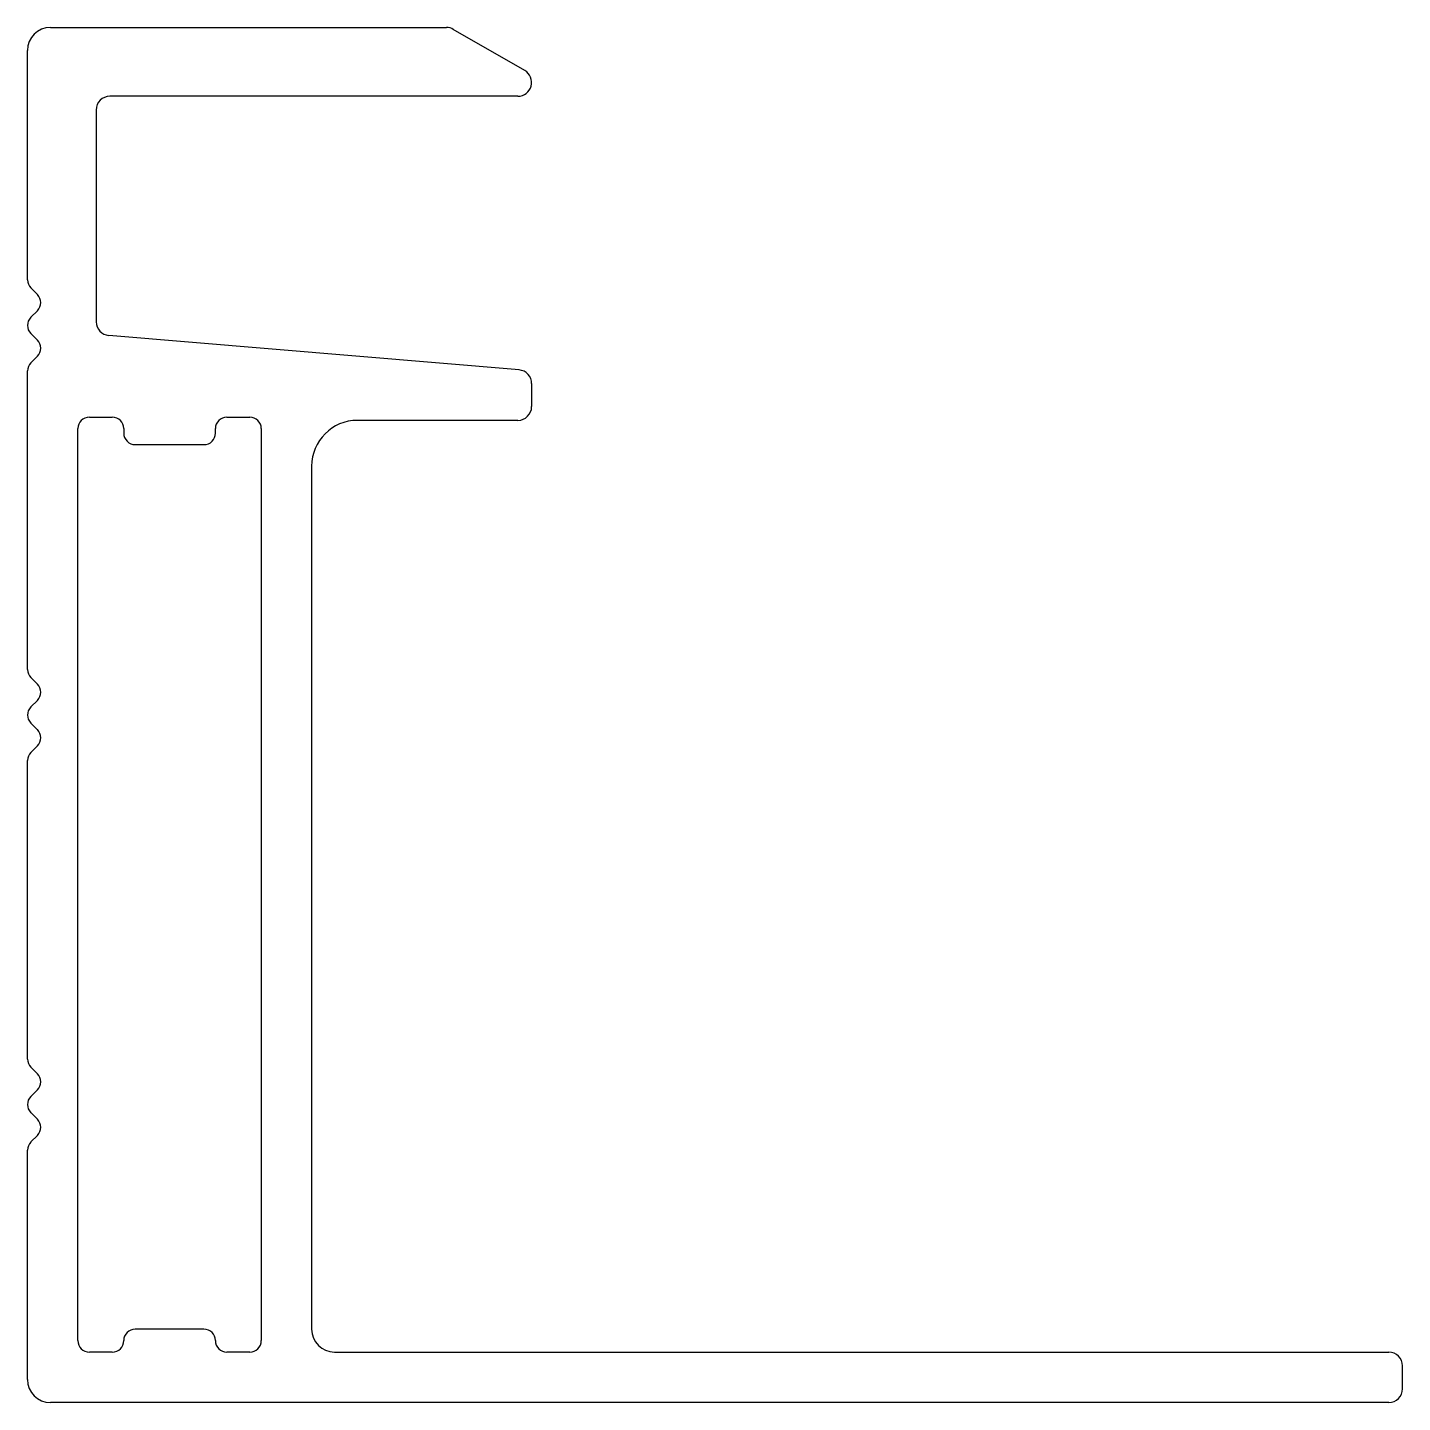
# Model space of a CAD drawing. Extents: x 169.2 to 199.2, y 173.3 to 203.3.
import ezdxf

# ---------------------------------------------------------------- set-up
doc = ezdxf.new("R2010")
doc.units = 0
doc.layers.get('0').update_dxf_attribs({"linetype": 'CONTINUOUS'})

msp = doc.modelspace()

# ---------------------------------------------------------------- linework, layer by layer
at = {"color": 0}
for p, q in [((169.713, 203.341), (178.354, 203.341)), ((180.063, 202.401), (178.504, 203.301)), ((169.213, 197.835), (169.213, 202.841)), ((179.913, 201.841), (171.013, 201.841)), ((170.713, 201.541), (170.713, 196.922)), ((169.43, 197.515), (169.286, 197.658)), ((169.43, 197.161), (169.286, 197.018)), ((169.43, 196.521), (169.286, 196.665)), ((179.938, 195.87), (170.988, 196.623)), ((169.43, 196.168), (169.286, 196.025)), ((169.213, 189.335), (169.213, 195.848)), ((180.213, 195.571), (180.213, 195.07)), ((170.563, 194.84), (171.063, 194.84)), ((173.563, 194.84), (174.063, 194.84)), ((179.913, 194.77), (176.413, 194.77)), ((170.313, 174.691), (170.313, 194.59)), ((171.313, 194.59), (171.313, 194.49)), ((173.313, 194.49), (173.313, 194.59)), ((174.313, 194.59), (174.313, 174.691)), ((171.563, 194.24), (173.063, 194.24)), ((175.413, 193.77), (175.413, 174.941)), ((169.43, 189.015), (169.286, 189.158)), ((169.43, 188.661), (169.286, 188.518)), ((169.43, 188.021), (169.286, 188.165)), ((169.43, 187.668), (169.286, 187.525)), ((169.213, 180.835), (169.213, 187.348)), ((169.43, 180.515), (169.286, 180.658)), ((169.43, 180.161), (169.286, 180.018)), ((169.43, 179.521), (169.286, 179.665)), ((169.43, 179.168), (169.286, 179.025)), ((169.213, 173.841), (169.213, 178.848)), ((173.063, 174.941), (171.563, 174.941)), ((171.063, 174.441), (170.563, 174.441)), ((174.063, 174.441), (173.563, 174.441)), ((175.913, 174.441), (198.913, 174.441)), ((199.213, 173.641), (199.213, 174.141)), ((198.913, 173.341), (169.713, 173.341))]:
    msp.add_line(p, q, dxfattribs=at)
for centre, radius, start, end in [((169.713, 202.841), 0.5, 90, 180), ((178.354, 203.041), 0.3, 60, 90), ((179.913, 202.141), 0.3, 270, 60), ((171.013, 201.541), 0.3, 90, 180), ((169.463, 197.835), 0.25, 180, 225), ((169.253, 197.338), 0.25, 315, 45), ((169.463, 196.841), 0.25, 135, 225), ((171.013, 196.922), 0.3, 180, 265.1928), ((169.253, 196.345), 0.25, 315, 45), ((169.463, 195.848), 0.25, 135, 180), ((179.913, 195.571), 0.3, 0, 85.1928), ((179.913, 195.07), 0.3, 270, 0), ((170.563, 194.59), 0.25, 90, 180), ((171.063, 194.59), 0.25, 0, 90), ((173.563, 194.59), 0.25, 90, 180), ((174.063, 194.59), 0.25, 0, 90), ((176.413, 193.77), 1, 90, 180), ((171.563, 194.49), 0.25, 180, 270), ((173.063, 194.49), 0.25, 270, 0), ((169.463, 189.335), 0.25, 180, 225), ((169.253, 188.838), 0.25, 315, 45), ((169.463, 188.341), 0.25, 135, 225), ((169.253, 187.845), 0.25, 315, 45), ((169.463, 187.348), 0.25, 135, 180), ((169.463, 180.835), 0.25, 180, 225), ((169.253, 180.338), 0.25, 315, 45), ((169.463, 179.841), 0.25, 135, 225), ((169.253, 179.345), 0.25, 315, 45), ((169.463, 178.848), 0.25, 135, 180), ((171.563, 174.691), 0.25, 90, 180), ((173.063, 174.691), 0.25, 0, 90), ((175.913, 174.941), 0.5, 180, 270), ((170.563, 174.691), 0.25, 180, 270), ((171.063, 174.691), 0.25, 270, 0), ((173.563, 174.691), 0.25, 180, 270), ((174.063, 174.691), 0.25, 270, 0), ((198.913, 174.141), 0.3, 0, 90), ((169.713, 173.841), 0.5, 180, 270), ((198.913, 173.641), 0.3, 270, 360)]:
    msp.add_arc(centre, radius, start, end, dxfattribs=at)

doc.saveas('drawing.dxf')
